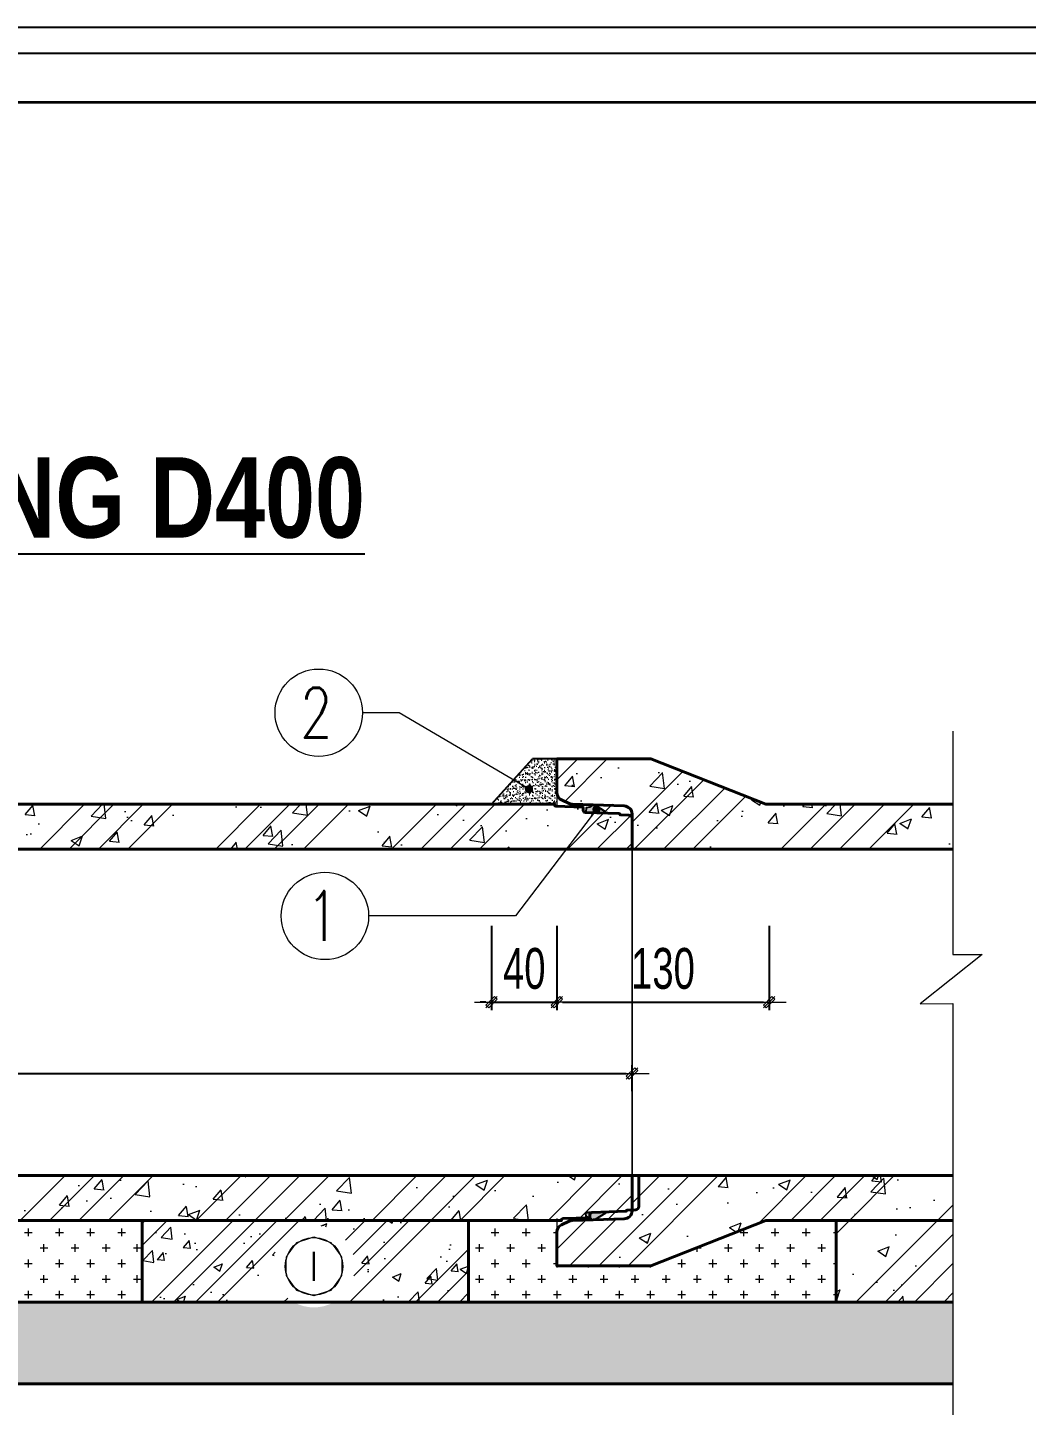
# Model space of a CAD drawing. Header units: inches. Extents: x 144032 to 217447, y 5454 to 57833.
# Drawn here: x 180072 to 181295, y 22817 to 24505 of the extents above; entities that cross this region are included whole.
import ezdxf
from ezdxf.enums import TextEntityAlignment as Align

# ---------------------------------------------------------------- set-up
doc = ezdxf.new("R2010")
doc.units = ezdxf.units.IN
doc.header["$MEASUREMENT"] = 0
for name, color, linetype, lineweight in [('2 - Text2', 2, 'Continuous', 20), ('CAT1', 2, 'Continuous', 40), ('dim', 33, 'Continuous', 15), ('ISO', 153, 'Continuous', 13), ('JOINT TAM GIAC', 151, 'Continuous', 25), ('LC Dim', 8, 'Continuous', 18), ('LC Hatch', 252, 'Continuous', 9), ('LC ISO', 153, 'Continuous', 13), ('LC Net manh', 9, 'Continuous', 5), ('LC Net thay', 7, 'Continuous', 25), ('LC Text1', 3, 'Continuous', 20), ('LC Text2', 7, 'Continuous', 25), ('THEP', 1, 'Continuous', 35)]:
    doc.layers.add(name, color=color, linetype=linetype, lineweight=lineweight)
doc.layers.add('ENTTNTHIETKE1', color=2, linetype='Continuous')
doc.layers.add('KHUNGTEN', color=5, linetype='Continuous')
doc.styles.add('EG 1', font='')
doc.styles.add('General text 2', font='arial.ttf')
doc.styles.add('HOATBIF', font='hoatbif.shx', dxfattribs={"width": 0.7})
doc.styles.add('LC 3', font='vnsimli.shx', dxfattribs={"width": 0.75})
doc.styles.add('LC3', font='', dxfattribs={"width": 0.8})
doc.styles.add('TXTDIM', font='', dxfattribs={"width": 0.7})
doc.styles.get('EG 1').set_extended_font_data('.VnAvantH', bold=True)
doc.styles.get('LC3').set_extended_font_data('.VnArialH', bold=True)
doc.styles.get('TXTDIM').set_extended_font_data('.VnArial')
doc.dimstyles.new('1-100(1-25)', dxfattribs={"dimscale": 25, "dimtxt": 2.5, "dimasz": 0.35, "dimexe": 0.5, "dimexo": 0, "dimgap": 0.8, "dimtad": 1, "dimdec": 0, "dimzin": 0, "dimdsep": 46, "dimtxsty": 'HOATBIF', "dimblk1": 'DOT', "dimblk2": 'DOT', "dimsah": 1, "dimcen": -1, "dimdle": 1, "dimclrd": 256, "dimclre": 256, "dimclrt": 4, "dimadec": 3, "dimazin": 2, "dimtfac": 0.333333, "dimtdec": 0, "dimtix": 1, "dimtmove": 2, "dimatfit": 3, "dimldrblk": 'DOT', "dimfxl": 1, "dimtvp": 0.833333, "dimtolj": 1, "dimtzin": 0, "dimarcsym": 0})
doc.dimstyles.new('DIM 20', dxfattribs={"dimscale": 20, "dimtxt": 2, "dimasz": 0.3, "dimexe": 0.5, "dimexo": 0, "dimgap": 0.5, "dimtad": 1, "dimdec": 0, "dimzin": 12, "dimdsep": 46, "dimtxsty": 'TXTDIM', "dimblk": 'SLASH', "dimcen": 1.5, "dimclrd": 144, "dimclre": 144, "dimclrt": 1, "dimadec": 0, "dimazin": 0, "dimtfac": 1, "dimtdec": 0, "dimtix": 1, "dimtmove": 0, "dimatfit": 3, "dimldrblk": 'DOT', "dimfxl": 2, "dimtolj": 1, "dimtzin": 0, "dimlwd": 9, "dimlwe": 9, "dimarcsym": 1})
pattern_1 = [(50, (166787.42, 53043.74), (145.74774, -12.75127), [15.24, -167.64]), (355, (166787.42, 53043.74), (-28.19426, 152.8453), [12.192, -134.112]), (100.451, (166799.56, 53042.68), (117.554, 140.09335), [12.952, -142.472]), (50, (166947.42, 53203.74), (145.74774, -12.75127), [15.24, -167.64]), (355, (166947.42, 53203.74), (-28.19426, 152.8453), [12.192, -134.112]), (100.451, (166959.56, 53202.68), (117.554, 140.09335), [12.952, -142.472]), (46.1842, (166787.42, 53084.38), (216.8632, -33.6339), [22.86, -251.46]), (96.6356, (166805.5, 53081.58), (189.9234, 197.9404), [19.428, -213.708]), (351.184, (166787.42, 53084.38), (189.9237, 197.9401), [18.288, -201.168]), (46.1842, (166947.42, 53244.38), (216.8632, -33.6339), [22.86, -251.46]), (96.6356, (166965.5, 53241.58), (189.9234, 197.9404), [19.428, -213.708]), (351.184, (166947.42, 53244.38), (189.9237, 197.9401), [18.288, -201.168]), (21, (166807.74, 53074.22), (121.2919, -81.8124), [15.24, -167.64]), (326, (166807.74, 53074.22), (49.4416, 147.3504), [12.192, -134.112]), (71.4514, (166817.85, 53067.4), (170.7332, 65.5383), [12.952, -142.472]), (21, (166967.74, 53234.22), (121.2919, -81.8124), [15.24, -167.64]), (326, (166967.74, 53234.22), (49.4416, 147.3504), [12.192, -134.112]), (71.4514, (166977.85, 53227.4), (170.7332, 65.5383), [12.952, -142.472]), (37.5, (166787.42, 53043.744), (2.47088, 67.64403), [0, -132.4864, 0, -136.144, 0, -134.62]), (7.5, (166787.42, 53043.744), (53.45573, 80.14446), [0, -77.6224, 0, -129.4384, 0, -51.308]), (327.5, (166742.104, 53043.744), (108.47248, -4.582995), [0, -50.8, 0, -158.496, 0, -210.312]), (317.5, (166721.78, 53043.74), (118.50335, 20.3412), [0, -66.04, 0, -105.2576, 0, -149.352]), (45, (166787.42, 53043.74), (-107.7631, 107.7631), []), (45, (166823.34, 53043.74), (-107.7631, 107.7631), []), (45, (166859.26, 53043.74), (-107.7631, 107.7631), []), (45, (166895.18, 53043.74), (-107.7631, 107.7631), [])]
pattern_2 = [(0, (120650.892, 33678.216), (19.05, 19.05), [9.525, -28.575]), (90, (120655.655, 33673.453), (-19.05, 19.05), [9.525, -28.575])]
pattern_3 = [(37.5, (165894.963, 52729.5187), (-0.1889801, 5.7804713), [0, -4.56, 0, -5.1, 0, -4.875]), (7.5, (165894.963, 52729.519), (5.3093301, 8.4664382), [0, -2.46, 0, -4.11, 0, -1.575]), (327.5, (165891.273, 52729.5187), (9.3424256, 0.01697716), [0, -1.5, 0, -5.4, 0, -7.05]), (317.5, (165891.273, 52729.519), (9.0183798, 2.6330267), [0, -0.75, 0, -3.54, 0, -4.05])]
pattern_4 = [(50, (120650.89, 33678.22), (145.74774, -12.75127), [15.24, -167.64]), (355, (120650.89, 33678.22), (-28.19426, 152.8453), [12.192, -134.112]), (100.451, (120663.04, 33677.15), (117.554, 140.09335), [12.952, -142.472]), (50, (120810.89, 33838.22), (145.74774, -12.75127), [15.24, -167.64]), (355, (120810.89, 33838.22), (-28.19426, 152.8453), [12.192, -134.112]), (100.451, (120823.04, 33837.15), (117.554, 140.09335), [12.952, -142.472]), (46.1842, (120650.9, 33718.86), (216.86323, -33.63386), [22.86, -251.46]), (96.6356, (120668.96, 33716.05), (189.9234, 197.94044), [19.428, -213.708]), (351.184, (120650.9, 33718.86), (189.9237, 197.9401), [18.288, -201.168]), (46.1842, (120810.9, 33878.86), (216.86323, -33.63386), [22.86, -251.46]), (96.6356, (120828.96, 33876.05), (189.9234, 197.94044), [19.428, -213.708]), (351.184, (120810.9, 33878.86), (189.9237, 197.9401), [18.288, -201.168]), (21, (120671.21, 33708.7), (121.2919, -81.81241), [15.24, -167.64]), (326, (120671.21, 33708.7), (49.44162, 147.35037), [12.192, -134.112]), (71.4514, (120681.32, 33701.88), (170.7332, 65.5383), [12.952, -142.472]), (21, (120831.21, 33868.7), (121.2919, -81.81241), [15.24, -167.64]), (326, (120831.21, 33868.7), (49.44162, 147.35037), [12.192, -134.112]), (71.4514, (120841.32, 33861.88), (170.7332, 65.5383), [12.952, -142.472]), (37.5, (120650.89, 33678.216), (2.470883, 67.64403), [0, -132.4864, 0, -136.144, 0, -134.62]), (7.5, (120650.89, 33678.216), (53.45573, 80.14446), [0, -77.6224, 0, -129.4384, 0, -51.308]), (327.5, (120605.58, 33678.216), (108.472476, -4.582995), [0, -50.8, 0, -158.496, 0, -210.312]), (317.5, (120585.26, 33678.22), (118.50335, 20.3412), [0, -66.04, 0, -105.2576, 0, -149.352]), (45, (120650.89, 33678.22), (-107.76307, 107.76307), []), (45, (120686.81, 33678.22), (-107.76307, 107.76307), []), (45, (120722.73, 33678.22), (-107.76307, 107.76307), []), (45, (120758.66, 33678.22), (-107.76307, 107.76307), [])]

# ---------------------------------------------------------------- blocks, each defined once
blk = doc.blocks.new('khung vpn')
at = {"layer": 'Defpoints'}
blk.add_line((52556.46, -4195.446), (52498.758, -4195.446), dxfattribs=at)
at = {"layer": 'KHUNGTEN'}
blk.add_lwpolyline([(52556.243, -4234.885), (52502.048, -4234.885), (52502.048, -4195.662), (52556.243, -4195.662)], close=True, dxfattribs=at)
at = {"layer": 'THEP'}
blk.add_lwpolyline([(52555.832, -4234.474), (52502.459, -4234.474), (52502.459, -4196.073), (52555.832, -4196.073)], close=True, dxfattribs=at)
blk = doc.blocks.new('DOT')
at = {"layer": 'LC Dim'}
blk.add_line((-3, 0), (3, 0), dxfattribs=at)
at = {"layer": 'LC Dim', "color": 4}
blk.add_line((-1, -1), (1, 1), dxfattribs=at)
blk.add_lwpolyline([(0.5, 1), (-1, -0.5), (-0.5, -1), (1, 0.5)], close=True, dxfattribs=at)
blk = doc.blocks.new('*D651')
at = {"layer": 'Defpoints', "color": 0, "ltscale": 2, "transparency": 16777216}
for p in [(180811.9, 23224), (178811.9, 23202.2), (180811.9, 23202.2)]:
    blk.add_point(p, dxfattribs=at)
at = {"layer": 'LC Dim', "lineweight": -2, "ltscale": 2, "transparency": 16777216}
for p, q in [((178811.9, 23202.2), (178811.9, 23234)), ((180811.9, 23202.2), (180811.9, 23234)), ((178818.9, 23224), (180804.9, 23224))]:
    blk.add_line(p, q, dxfattribs=at)
at = {"layer": 'LC Dim', "lineweight": -2, "ltscale": 2, "transparency": 16777216, "xscale": 7, "yscale": 7, "zscale": 7, "rotation": 180}
blk.add_blockref('DOT', (178811.9, 23224), dxfattribs=at)
at = {"layer": 'LC Dim', "lineweight": -2, "ltscale": 2, "transparency": 16777216, "xscale": 7, "yscale": 7, "zscale": 7}
blk.add_blockref('DOT', (180811.9, 23224), dxfattribs=at)
at = {"layer": 'LC Dim', "color": 4, "ltscale": 2, "transparency": 16777216, "insert": (179811.9, 23265), "char_height": 50, "attachment_point": 5, "style": 'HOATBIF'}
blk.add_mtext('\\A1;2000', dxfattribs=at)
blk = doc.blocks.new('_Dot')
at = {"color": 0, "linetype": 'ByBlock', "lineweight": -2}
blk.add_line((-0.5, 0), (-1, 0), dxfattribs=at)
at = {"color": 0, "linetype": 'ByBlock', "const_width": 0.5}
blk.add_lwpolyline([(-0.25, 0, 1), (0.25, 0, 1)], format="xyb", close=True, dxfattribs=at)
blk = doc.blocks.new('SLASH')
at = {"layer": 'dim', "color": 16, "linetype": 'Continuous'}
for p, q in [((-1.2, 0), (1.2, 0)), ((-0.6, -0.6), (0.6, 0.6))]:
    blk.add_line(p, q, dxfattribs=at)
blk = doc.blocks.new('*D694')
at = {"layer": 'Defpoints', "color": 0, "transparency": 16777216}
for p in [(180639.9, 23405), (180719.9, 23405), (180719.9, 23311.3)]:
    blk.add_point(p, dxfattribs=at)
at = {"layer": 'LC Dim', "lineweight": -2, "transparency": 16777216}
for p, q in [((180639.9, 23405), (180639.9, 23301.3)), ((180719.9, 23405), (180719.9, 23301.3)), ((180632.9, 23311.3), (180625.9, 23311.3)), ((180639.9, 23311.3), (180719.9, 23311.3)), ((180726.9, 23311.3), (180733.9, 23311.3))]:
    blk.add_line(p, q, dxfattribs=at)
at = {"layer": 'LC Dim', "lineweight": -2, "transparency": 16777216, "xscale": 7, "yscale": 7, "zscale": 7}
blk.add_blockref('DOT', (180639.9, 23311.3), dxfattribs=at)
at = {"layer": 'LC Dim', "lineweight": -2, "transparency": 16777216, "xscale": 7, "yscale": 7, "zscale": 7, "rotation": 180}
blk.add_blockref('DOT', (180719.9, 23311.3), dxfattribs=at)
at = {"layer": 'LC Dim', "color": 4, "transparency": 16777216, "insert": (180679.9, 23352.3), "char_height": 50, "attachment_point": 5, "style": 'HOATBIF'}
blk.add_mtext('\\A1;40', dxfattribs=at)
blk = doc.blocks.new('*D695')
at = {"layer": 'Defpoints', "color": 0, "transparency": 16777216}
for p in [(180719.9, 23405), (180979.8, 23405), (180979.8, 23311.3)]:
    blk.add_point(p, dxfattribs=at)
at = {"layer": 'LC Dim', "lineweight": -2, "transparency": 16777216}
for p, q in [((180719.9, 23405), (180719.9, 23301.3)), ((180979.8, 23405), (180979.8, 23301.3)), ((180726.9, 23311.3), (180972.8, 23311.3))]:
    blk.add_line(p, q, dxfattribs=at)
at = {"layer": 'LC Dim', "lineweight": -2, "transparency": 16777216, "xscale": 7, "yscale": 7, "zscale": 7, "rotation": 180}
blk.add_blockref('DOT', (180719.9, 23311.3), dxfattribs=at)
at = {"layer": 'LC Dim', "lineweight": -2, "transparency": 16777216, "xscale": 7, "yscale": 7, "zscale": 7}
blk.add_blockref('DOT', (180979.8, 23311.3), dxfattribs=at)
at = {"layer": 'LC Dim', "color": 4, "transparency": 16777216, "insert": (180849.8, 23352.3), "char_height": 50, "attachment_point": 5, "style": 'HOATBIF'}
blk.add_mtext('\\A1;130', dxfattribs=at)
blk = doc.blocks.new('*U26')
at = {"layer": 'Defpoints'}
blk.add_lwpolyline([(0, 2.97), (-1.75, 2.41), (-2.83, 0.92), (-2.83, -0.92), (-1.75, -2.41), (0, -2.98), (1.75, -2.41), (2.83, -0.92), (2.83, 0.92), (1.75, 2.41)], close=True, dxfattribs=at)
at = {"layer": 'LC Text1', "style": 'General text 2', "width": 0.6, "flags": 8}
blk.add_attdef('SYMBOL', text='', height=3, dxfattribs=at).set_placement((0, 0), align=Align.MIDDLE_CENTER)
blk.add_wipeout([(0, 2.97), (-1.75, 2.41), (-2.83, 0.92), (-2.83, -0.92), (-1.75, -2.41), (0, -2.98), (1.75, -2.41), (2.83, -0.92), (2.83, 0.92), (1.75, 2.41)]).dxf.layer = 'LC Net manh'
at = {"layer": 'LC ISO'}
blk.add_circle((0, 0), 2.98, dxfattribs=at)
blk = doc.blocks.new('TIEUDE1')
at = {"layer": '2 - Text2', "color": 7, "style": 'EG 1'}
blk.add_attdef('TIªU§Ò', text='', height=5, dxfattribs=at).set_placement((0, 0), align=Align.BOTTOM_CENTER)
blk.add_attdef('TL', text='', height=3, dxfattribs=at).set_placement((0, -2), align=Align.TOP_CENTER)

msp = doc.modelspace()

# ---------------------------------------------------------------- hatches: boundary and pattern name
at = {"layer": 'JOINT TAM GIAC'}
h = msp.add_hatch(color=256, dxfattribs=at)
h.paths.add_polyline_path([(180778.8, 23543.1, 0.524425), (180779.2, 23544.6), (180766.6, 23552.6), (180762.4, 23552.7), (180762.3, 23552.2, -0.329988), (180761, 23550.4), (180760.4, 23550.2), (180756.3, 23549.3), (180760.4, 23543.7)])
h.paths.add_polyline_path([(180756.3, 23549.3), (180755.9, 23549.2), (180755.5, 23544.5, 0.429124), (180756.1, 23543.8), (180760.4, 23543.7)])
h = msp.add_hatch(color=256, dxfattribs=at)
h.paths.add_polyline_path([(180778.8, 23054.4, -0.524425), (180779.2, 23052.9), (180766.6, 23044.9), (180762.4, 23044.8), (180762.3, 23045.3, 0.329988), (180761, 23047.1), (180760.4, 23047.3), (180756.3, 23048.2), (180760.4, 23053.8)])
h.paths.add_polyline_path([(180756.3, 23048.2), (180755.9, 23048.3), (180755.5, 23053, -0.429124), (180756.1, 23053.7), (180760.4, 23053.8)])
at = {"layer": 'LC Hatch'}
h = msp.add_hatch(dxfattribs=at)
h.set_pattern_fill('BT-DA1X2', color=256, scale=0.8, style=0, pattern_type=2)
h.set_pattern_definition(pattern_4)
edge = h.paths.add_edge_path()
edge.add_line((180811.9, 23553.8), (178975.8, 23553.8))
edge.add_line((178975.8, 23553.8), (178834.9, 23609.3))
edge.add_line((178834.9, 23609.3), (178811.9, 23609.3))
edge.add_line((178811.9, 23609.3), (178736.9, 23609.3))
edge.add_line((178736.9, 23609.3), (178719.9, 23609.3))
edge.add_line((178719.9, 23609.3), (178719.9, 23568))
edge.add_arc((178729.9, 23568), 10, 180, 245)
edge.add_line((178725.6, 23559), (178735, 23554.6))
edge.add_arc((178739.2, 23563.7), 10, 245, 268.1665)
edge.add_line((178738.9, 23553.7), (178802.2, 23551.6))
edge.add_arc((178801.9, 23541.7), 10, 0, 88.1665, ccw=False)
edge.add_line((178811.9, 23541.7), (178811.9, 23498.8))
edge.add_line((178811.9, 23498.8), (180811.9, 23498.8))
edge.add_line((180811.9, 23498.8), (180811.9, 23553.8))
at = {"layer": 'LC Hatch', "ltscale": 200}
h = msp.add_hatch(dxfattribs=at)
h.set_pattern_fill('AR-SAND', color=256, scale=3)
h.set_pattern_definition(pattern_3)
h.paths.add_polyline_path([(180719.9, 23609.3), (180689.9, 23609.3), (180639.9, 23553.8), (180716.9, 23553.8), (180716.9, 23553.3, 0.404875), (180718.8, 23551.3), (180719.9, 23551.3), (180719.9, 23568)])
h = msp.add_hatch(dxfattribs=at)
h.set_pattern_fill('AR-SAND', color=256, scale=3)
h.set_pattern_definition(pattern_3)
h.paths.add_polyline_path([(180719.9, 23609.3), (180689.9, 23609.3), (180639.9, 23553.8), (180716.9, 23553.8), (180716.9, 23553.3, 0.404875), (180718.8, 23551.3), (180719.9, 23551.3), (180719.9, 23568)])
h = msp.add_hatch(dxfattribs=at)
h.set_pattern_fill('BT-DA1X2', color=256, scale=0.8, style=0, pattern_type=2)
h.set_pattern_definition(pattern_1)
h.paths.add_polyline_path([(180975.8, 23043.8), (181204.9, 23043.8), (181204.9, 23098.8), (180811.9, 23098.8), (180811.9, 23055.8, -0.404872), (180802.2, 23045.9), (180738.9, 23043.8, 0.101429), (180735, 23042.9), (180725.6, 23038.5, 0.291473), (180719.9, 23029.5), (180719.9, 22988.3), (180736.9, 22988.3), (180811.9, 22988.3), (180834.9, 22988.3)])
h.paths.add_polyline_path([(181204.9, 23498.8), (181204.9, 23553.8), (180975.8, 23553.8), (180834.9, 23609.3), (180811.9, 23609.3), (180736.9, 23609.3), (180719.9, 23609.3), (180719.9, 23568, 0.291473), (180725.6, 23559), (180735, 23554.6, 0.101429), (180738.9, 23553.7), (180802.2, 23551.6, -0.404872), (180811.9, 23541.7), (180811.9, 23498.8)])
at = {"layer": 'LC Hatch', "lineweight": 18}
h = msp.add_hatch(dxfattribs=at)
h.set_pattern_fill('CROSS', color=256, scale=3)
h.set_pattern_definition(pattern_2)
h.paths.add_polyline_path([(180211.8, 23043.8), (180011.8, 23043.8), (180011.8, 22943.8), (180211.8, 22943.8)])
h.paths.add_polyline_path([(179611.8, 23043.8), (179411.8, 23043.8), (179411.8, 22943.8), (179611.8, 22943.8)])
h.paths.add_polyline_path([(179526.4, 22938.8), (179526.4, 23048.8), (179451.4, 23048.8), (179451.4, 22938.8)], flags=9)
at = {"layer": 'LC Hatch', "ltscale": 200}
h = msp.add_hatch(dxfattribs=at)
h.set_pattern_fill('BT-DA1X2', color=256, scale=0.6, pattern_type=2)
h.set_pattern_definition([(50, (166837.42, 53040.24), (109.3108, -9.56345), [11.43, -125.73]), (355, (166837.42, 53040.24), (-21.1457, 114.634), [9.144, -100.584]), (100.451, (166846.53, 53039.45), (88.1655, 105.07), [9.714, -106.854]), (50, (166957.42, 53160.24), (109.3108, -9.56345), [11.43, -125.73]), (355, (166957.42, 53160.24), (-21.1457, 114.634), [9.144, -100.584]), (100.451, (166966.53, 53159.45), (88.1655, 105.07), [9.714, -106.854]), (46.1842, (166837.42, 53070.72), (162.6474, -25.2254), [17.145, -188.595]), (96.6356, (166850.97, 53068.62), (142.44254, 148.4553), [14.571, -160.281]), (351.184, (166837.42, 53070.72), (142.4428, 148.4551), [13.716, -150.876]), (46.1842, (166957.42, 53190.72), (162.6474, -25.2254), [17.145, -188.595]), (96.6356, (166970.97, 53188.62), (142.44254, 148.4553), [14.571, -160.281]), (351.184, (166957.42, 53190.72), (142.4428, 148.4551), [13.716, -150.876]), (21, (166852.66, 53063.1), (90.96893, -61.3593), [11.43, -125.73]), (326, (166852.66, 53063.1), (37.0812, 110.51278), [9.144, -100.584]), (71.4514, (166860.24, 53057.99), (128.0499, 49.1537), [9.714, -106.854]), (21, (166972.66, 53183.1), (90.96893, -61.3593), [11.43, -125.73]), (326, (166972.66, 53183.1), (37.0812, 110.51278), [9.144, -100.584]), (71.4514, (166980.24, 53177.99), (128.0499, 49.1537), [9.714, -106.854]), (37.5, (166837.418, 53040.244), (1.85316, 50.733023), [0, -99.3648, 0, -102.108, 0, -100.965]), (7.5, (166837.42, 53040.244), (40.0918, 60.108345), [0, -58.2168, 0, -97.0788, 0, -38.481]), (327.5, (166803.433, 53040.244), (81.354357, -3.437246), [0, -38.1, 0, -118.872, 0, -157.734]), (317.5, (166788.19, 53040.244), (88.87751, 15.2559), [0, -49.53, 0, -78.9432, 0, -112.014]), (45, (166837.42, 53040.24), (-80.8223, 80.8223), []), (45, (166864.36, 53040.24), (-80.8223, 80.8223), []), (45, (166891.3, 53040.24), (-80.8223, 80.8223), []), (45, (166918.24, 53040.24), (-80.8223, 80.8223), [])])
h.paths.add_polyline_path([(180472.6, 22987.7, -0.271453), (180446.9, 22943.8), (180611.8, 22943.8), (180611.8, 23043.8), (180211.8, 23043.8), (180211.8, 22943.8), (180397.6, 22943.8, -0.271453), (180371.9, 22987.7, -1)])
at = {"layer": 'LC Hatch', "lineweight": 18}
h = msp.add_hatch(dxfattribs=at)
h.set_pattern_fill('CROSS', color=256, scale=3)
h.set_pattern_definition(pattern_2)
h.paths.add_polyline_path([(181061.8, 23043.8), (180975.8, 23043.8), (180834.9, 22988.3), (180811.9, 22988.3), (180736.9, 22988.3), (180719.9, 22988.3), (180719.9, 23029.5), (180719.9, 23043.8), (180611.8, 23043.8), (180611.8, 22943.8), (181061.8, 22943.8)])
at = {"layer": 'LC Hatch', "ltscale": 200}
h = msp.add_hatch(dxfattribs=at)
h.set_pattern_fill('BT-DA1X2', color=256, scale=0.8, style=0, pattern_type=2)
h.set_pattern_definition(pattern_1)
h.paths.add_polyline_path([(181204.9, 22943.8), (181204.9, 23043.8), (181061.8, 23043.8), (181061.8, 22943.8)])
at = {"layer": 'LC Hatch'}
h = msp.add_hatch(dxfattribs=at)
h.set_pattern_fill('GRAVEL', color=256, scale=3, style=0)
h.set_pattern_definition([(228.012788, (120818.537, 33388.5464), (-609.60000005, -685.79999996), [10.25164, -1014.91451]), (184.969741, (120811.6792, 33380.9264), (914.39999964, 76.20000434), [17.59214, -1741.62147]), (132.510447, (120794.153, 33379.4024), (762.00000032, -838.1999997), [12.40445, -1228.04168]), (267.273689, (120764.4352, 33360.3524), (76.20000016, 1524), [16.02014, -1585.99312]), (292.833654, (120763.6732, 33344.3504), (-381.00000003, 914.39999999), [15.70901, -1555.19423]), (357.273689, (120769.7692, 33329.8724), (-1524, 76.20000016), [16.02014, -1585.99312]), (37.6942405, (120785.7712, 33329.1104), (-990.59999996, -762.00000006), [21.18581, -2097.39346]), (72.2553284, (120802.5352, 33342.0644), (533.40000014, 1676.39999995), [20.00159, -1980.1577]), (121.4295656, (120808.6312, 33361.1144), (-609.60000009, 990.59999995), [16.07439, -1591.36637]), (175.236358, (120800.249, 33374.8304), (838.2, -76.2000001), [18.3514, -899.21811]), (222.397438, (120781.9612, 33376.3544), (-914.39999997, -838.20000003), [23.73234, -2349.503175]), (138.814075, (120839.873, 33359.5904), (-533.4, 457.2), [8.10014, -801.916975]), (171.4692344, (120833.777, 33364.9244), (990.60000003, -152.39999983), [15.41046, -1525.63917]), (225, (120818.537, 33367.21), (-1e-14, -76.2), [10.77628, -96.98679]), (203.19859, (120813.203, 33376.354), (381, 152.4), [5.80324, -574.51867]), (291.80141, (120807.869, 33374.068), (-76.2, 228.6), [8.20697, -402.14259]), (30.963757, (120810.917, 33366.448), (228.6, 152.4), [13.32959, -430.98894]), (161.56505, (120822.347, 33373.306), (152.4, -76.2), [9.63861, -231.32694]), (16.38954, (120763.673, 33374.0684), (762, 228.6), [13.50264, -1336.7648]), (70.346176, (120776.627, 33377.8784), (-304.80000003, -838.2), [11.32797, -1121.46647]), (293.19859, (120822.347, 33388.546), (-152.4, 381), [11.6064, -568.71551]), (343.61046, (120826.919, 33377.8784), (-762.00000002, 228.59999995), [13.50264, -1336.7648]), (339.443955, (120763.673, 33326.824), (-381, 152.4), [13.02106, -638.03203]), (294.775141, (120775.865, 33322.2524), (-381.00000045, 838.1999998), [10.91016, -1080.1078]), (66.80141, (120823.109, 33312.346), (152.4, 381), [11.6064, -568.71551]), (17.354025, (120827.681, 33323.0144), (-990.59999998, -304.80000006), [12.77348, -1264.57128]), (69.443955, (120785.771, 33312.346), (-152.4, -381), [6.51053, -644.54256]), (101.309932, (120818.537, 33312.346), (-76.2, 304.8), [3.88544, -384.65985]), (165.963757, (120817.775, 33316.156), (228.6, -76.2), [15.70901, -298.47164]), (186.009006, (120802.535, 33319.9664), (762, 76.20000004), [14.55801, -1441.24095]), (303.690068, (120810.917, 33359.59), (-76.2, 152.4), [10.98972, -263.75329]), (353.1572266, (120817.0132, 33350.4464), (1295.40000001, -152.39999993), [19.1867, -1899.48027]), (60.945396, (120836.063, 33348.1604), (-304.8, -533.4), [7.84525, -776.68177]), (90, (120839.87, 33355.02), (-76.2, 76.2), [4.572, -71.628]), (120.256437, (120801.011, 33322.2524), (304.79999996, -533.4), [10.58601, -1048.01822]), (48.012787, (120795.677, 33331.3964), (609.60000005, 685.79999996), [20.50329, -1004.66287]), (0, (120809.39, 33346.64), (76.2, 76.2), [19.812, -56.388]), (325.3048465, (120829.205, 33346.6364), (762.0000003, -533.3999996), [12.04829, -1192.7795]), (254.054604, (120839.111, 33339.778), (-76.2, -304.8), [11.09487, -543.6495]), (207.6459754, (120836.0632, 33329.1104), (-1447.80000005, -761.9999999), [18.06435, -1788.37393]), (175.426079, (120820.0612, 33320.7284), (-990.6, 76.2), [19.11088, -1891.97539])])
h.paths.add_polyline_path([(179957, 22942.5), (179845.4, 22942.9, -0.25178), (179797.6, 22943.8), (179611.8, 22943.8), (179246.9, 22943.8, -0.26096), (179197.6, 22943.8), (179011.8, 22943.8), (178267.7, 22943.8), (178267.7, 22843.8), (179942.9, 22843.8, -0.333802), (179906.6, 22892.1, -0.414214)])
h.paths.add_polyline_path([(181204.9, 22943.8), (181061.8, 22943.8), (180446.9, 22943.8, -0.26096), (180397.6, 22943.8), (180211.8, 22943.8), (179957, 22942.5, -0.414214), (180007.4, 22892.1, -0.333802), (179971, 22843.8), (181204.9, 22843.8)])

# ---------------------------------------------------------------- linework, layer by layer
at = {"layer": 'CAT1'}
for p, q in [((178267.7, 22943.8), (181204.9, 22943.8)), ((178267.7, 22843.8), (181204.9, 22843.8))]:
    msp.add_line(p, q, dxfattribs=at)
for points in [[(181204.9, 23553.8), (180975.8, 23553.8), (180834.9, 23609.3), (180811.9, 23609.3), (180736.9, 23609.3), (180719.9, 23609.3), (180719.9, 23568, 0.291473), (180725.6, 23559), (180735, 23554.6, 0.101429), (180738.9, 23553.7), (180802.2, 23551.6, -0.404872), (180811.9, 23541.7), (180811.9, 23498.8), (181204.9, 23498.8)], [(178811.9, 23498.8), (180811.9, 23498.8), (180811.9, 23536.5, 0.404875), (180808, 23540.5), (180797.6, 23540.8, -0.404875), (180796.9, 23541.5), (180796.9, 23541.6, 0.404875), (180796.1, 23542.3), (180754.8, 23543.7, -0.404875), (180751.9, 23546.7), (180751.9, 23549.5, 0.404875), (180751.1, 23550.3), (180718.8, 23551.3, -0.404875), (180716.9, 23553.3), (180716.9, 23553.8), (178975.8, 23553.8)], [(178820.3, 23098.8), (180820.3, 23098.8), (180820.3, 23061, -0.404875), (180816.4, 23057), (180806, 23056.7, 0.404875), (180805.3, 23056), (180805.3, 23055.9, -0.404875), (180804.6, 23055.2), (180763.2, 23053.8, 0.404875), (180760.3, 23050.8), (180760.3, 23048, -0.404875), (180759.6, 23047.2), (180727.2, 23046.2, 0.404875), (180725.3, 23044.2), (180725.3, 23043.8), (178984.2, 23043.8)], [(181204.9, 23043.8), (180975.8, 23043.8), (180834.9, 22988.3), (180811.9, 22988.3), (180736.9, 22988.3), (180719.9, 22988.3), (180719.9, 23029.5, -0.291473), (180725.6, 23038.5), (180735, 23042.9, -0.101429), (180738.9, 23043.8), (180802.2, 23045.9, 0.404872), (180811.9, 23055.8), (180811.9, 23098.8), (181204.9, 23098.8)]]:
    msp.add_lwpolyline(points, format="xyb", dxfattribs=at)
msp.add_lwpolyline([(181204.9, 22943.8), (181061.8, 22943.8), (181061.8, 23043.8)], dxfattribs=at)
at = {"layer": 'ISO'}
for p, q in [((180719.9, 23568), (180719.9, 23551.3)), ((180811.9, 23498.8), (180811.9, 23098.8)), ((180811.9, 23098.8), (180811.9, 23498.8)), ((180719.9, 23046.2), (180719.9, 23029.5))]:
    msp.add_line(p, q, dxfattribs=at)
msp.add_lwpolyline([(181204.9, 23643.3), (181204.9, 23369.8), (181240.9, 23369.8), (181164.8, 23309.2), (181204.9, 23309.5), (181204.9, 22717)], dxfattribs=at)
at = {"layer": 'JOINT TAM GIAC'}
for points in [[(180762.4, 23552.7), (180762.3, 23552.2, -0.329988), (180761, 23550.4), (180760.4, 23550.2), (180755.9, 23549.2), (180755.5, 23544.5, 0.429124), (180756.1, 23543.8), (180757, 23543.8), (180757.2, 23543.6), (180757.4, 23543.6), (180757.5, 23543.6), (180757.6, 23543.7), (180757.7, 23543.7), (180758.9, 23543.7), (180759, 23543.6), (180759.1, 23543.6), (180759.1, 23543.6), (180759.2, 23543.6), (180759.2, 23543.5), (180759.2, 23543.5), (180759.3, 23543.5), (180759.3, 23543.5), (180759.3, 23543.5), (180759.3, 23543.5), (180759.4, 23543.5), (180759.4, 23543.5), (180759.4, 23543.5), (180759.4, 23543.5), (180759.4, 23543.5), (180759.5, 23543.5), (180759.5, 23543.5), (180759.5, 23543.5), (180759.5, 23543.6), (180759.5, 23543.6), (180759.6, 23543.6), (180759.6, 23543.6), (180759.6, 23543.6), (180759.7, 23543.7), (180760.9, 23543.6), (180760.9, 23543.6), (180761, 23543.5), (180761.1, 23543.5), (180761.1, 23543.5), (180761.1, 23543.5), (180761.2, 23543.5), (180761.2, 23543.5), (180761.2, 23543.4), (180761.2, 23543.4), (180761.3, 23543.4), (180761.3, 23543.4), (180761.3, 23543.4), (180761.3, 23543.4), (180761.3, 23543.4), (180761.4, 23543.4), (180761.4, 23543.5), (180761.4, 23543.5), (180761.4, 23543.5), (180761.4, 23543.5), (180761.5, 23543.5), (180761.5, 23543.5), (180761.5, 23543.5), (180761.6, 23543.6), (180761.6, 23543.6), (180762.8, 23543.6), (180763, 23543.4), (180763.2, 23543.4), (180763.3, 23543.4), (180763.4, 23543.5), (180763.5, 23543.5), (180764.7, 23543.5), (180764.9, 23543.4), (180765.1, 23543.3), (180765.2, 23543.3), (180765.4, 23543.4), (180765.5, 23543.5), (180766.6, 23543.4), (180766.9, 23543.3), (180767, 23543.2), (180767.2, 23543.2), (180767.3, 23543.3), (180767.4, 23543.4), (180768.6, 23543.4), (180768.8, 23543.2), (180769, 23543.2), (180769.1, 23543.2), (180769.2, 23543.2), (180769.3, 23543.3), (180770.5, 23543.3), (180770.7, 23543.2), (180770.9, 23543.1), (180771, 23543.1), (180771.1, 23543.2), (180771.2, 23543.3), (180772.4, 23543.2), (180772.7, 23543.1), (180772.8, 23543), (180772.9, 23543), (180773.1, 23543.1), (180773.2, 23543.2), (180774.3, 23543.2), (180774.6, 23543), (180774.7, 23543), (180774.9, 23543), (180775, 23543), (180775.1, 23543.1), (180778.4, 23543, 0.649989), (180779.2, 23544.6), (180766.6, 23552.6)], [(180762.4, 23044.8), (180762.3, 23045.3, 0.329988), (180761, 23047.1), (180760.4, 23047.3), (180755.9, 23048.3), (180755.5, 23053, -0.429124), (180756.1, 23053.7), (180757, 23053.7), (180757.2, 23053.9), (180757.4, 23053.9), (180757.5, 23053.9), (180757.6, 23053.8), (180757.7, 23053.8), (180758.9, 23053.8), (180759, 23053.9), (180759.1, 23053.9), (180759.1, 23053.9), (180759.2, 23053.9), (180759.2, 23054), (180759.2, 23054), (180759.3, 23054), (180759.3, 23054), (180759.3, 23054), (180759.3, 23054), (180759.4, 23054), (180759.4, 23054), (180759.4, 23054), (180759.4, 23054), (180759.4, 23054), (180759.5, 23054), (180759.5, 23054), (180759.5, 23054), (180759.5, 23053.9), (180759.5, 23053.9), (180759.6, 23053.9), (180759.6, 23053.9), (180759.6, 23053.9), (180759.7, 23053.8), (180760.9, 23053.9), (180760.9, 23053.9), (180761, 23054), (180761.1, 23054), (180761.1, 23054), (180761.1, 23054), (180761.2, 23054), (180761.2, 23054), (180761.2, 23054.1), (180761.2, 23054.1), (180761.3, 23054.1), (180761.3, 23054.1), (180761.3, 23054.1), (180761.3, 23054.1), (180761.3, 23054.1), (180761.4, 23054.1), (180761.4, 23054), (180761.4, 23054), (180761.4, 23054), (180761.4, 23054), (180761.5, 23054), (180761.5, 23054), (180761.5, 23054), (180761.6, 23053.9), (180761.6, 23053.9), (180762.8, 23053.9), (180763, 23054.1), (180763.2, 23054.1), (180763.3, 23054.1), (180763.4, 23054), (180763.5, 23054), (180764.7, 23054), (180764.9, 23054.1), (180765.1, 23054.2), (180765.2, 23054.2), (180765.4, 23054.1), (180765.5, 23054), (180766.6, 23054.1), (180766.9, 23054.2), (180767, 23054.3), (180767.2, 23054.3), (180767.3, 23054.2), (180767.4, 23054.1), (180768.6, 23054.1), (180768.8, 23054.3), (180769, 23054.3), (180769.1, 23054.3), (180769.2, 23054.3), (180769.3, 23054.2), (180770.5, 23054.2), (180770.7, 23054.3), (180770.9, 23054.4), (180771, 23054.4), (180771.1, 23054.3), (180771.2, 23054.2), (180772.4, 23054.3), (180772.7, 23054.4), (180772.8, 23054.5), (180772.9, 23054.5), (180773.1, 23054.4), (180773.2, 23054.3), (180774.3, 23054.3), (180774.6, 23054.5), (180774.7, 23054.5), (180774.9, 23054.5), (180775, 23054.5), (180775.1, 23054.4), (180778.4, 23054.5, -0.649989), (180779.2, 23052.9), (180766.6, 23044.9)]]:
    msp.add_lwpolyline(points, format="xyb", dxfattribs=at)
at = {"layer": 'LC Dim'}
for centre in [(180428.2, 23665.9), (180435.7, 23416.9)]:
    msp.add_circle(centre, 53.5, dxfattribs=at)
at = {"layer": 'LC Net thay'}
for p in [(180639.9, 23553.8), (180639.9, 23553.8), (180719.9, 23609.3), (180719.9, 23609.3)]:
    msp.add_line(p, (180689.9, 23609.3), dxfattribs=at)

# ---------------------------------------------------------------- block references
at = {"layer": 'ENTTNTHIETKE1', "color": 6, "xscale": 145.5769351532813, "yscale": 145.5769351532813, "zscale": 145.5769351532813}
msp.add_blockref('khung vpn', (-7465137.3, 635265.3), dxfattribs=at)
at = {"layer": 'LC Text2'}
ref = msp.add_blockref('TIEUDE1', (179705.1, 23850.8), dxfattribs=dict(at, xscale=20.00000000004366, yscale=20.00000000004366, zscale=20.00000000004366))
ref.add_attrib('TIªU§Ò', '%%uc¾t däc tuyÕn cèng d400', dxfattribs={"color": 7, "height": 98.488, "style": 'LC3', "width": 0.8}).set_placement((179705.1, 23850.8), align=Align.BOTTOM_CENTER)

# ---------------------------------------------------------------- texts
at = {"layer": 'LC Text2', "ltscale": 100, "style": 'LC 3', "width": 0.75}
for s, p in [('2', (180425.1, 23665.9)), ('1', (180432.7, 23416.9))]:
    msp.add_text(s, height=61.1, dxfattribs=at).set_placement(p, align=Align.MIDDLE_CENTER)

# ---------------------------------------------------------------- dimensions: what is measured, and where the dimension line sits
at = {"layer": 'LC Dim'}
for base, p1, p2, picture, middle in [((180719.9, 23311.3), (180639.9, 23405), (180719.9, 23405), '*D694', (180679.9, 23352.3)), ((180979.8, 23311.3), (180719.9, 23405), (180979.8, 23405), '*D695', (180849.8, 23352.3))]:
    dim = msp.add_linear_dim(base=base, p1=p1, p2=p2, angle=180, dimstyle='1-100(1-25)', override={"dimscale": 20, "dimlfac": 0.5}, dxfattribs=at)
    dim.commit()
    dim.dimension.update_dxf_attribs({"geometry": picture, "text_midpoint": middle})
at = {"layer": 'LC Dim', "ltscale": 2}
dim = msp.add_linear_dim(base=(180811.9, 23224), p1=(178811.9, 23202.2), p2=(180811.9, 23202.2), dimstyle='1-100(1-25)', override={"dimscale": 20}, dxfattribs=at)
dim.commit()
dim.dimension.update_dxf_attribs({"geometry": '*D651', "text_midpoint": (179811.9, 23265)})

# ---------------------------------------------------------------- leaders
at = {"layer": 'LC Hatch'}
for points in [[(180685.7, 23572.2), (180526.6, 23665.9), (180481.7, 23665.9)], [(180768.3, 23547.4), (180669.2, 23416.9), (180489.2, 23416.9)]]:
    msp.add_leader(points, dimstyle='DIM 20', override={"dimasz": 0.5, "dimtad": 0}, dxfattribs=at)

# ---------------------------------------------------------------- next in the draw order: block references
at = {"layer": 'LC Net manh'}
ref = msp.add_blockref('*U26', (180422.3, 22987.7), dxfattribs=dict(at, xscale=11.85611294117333, yscale=11.85611294117333, zscale=11.85611294117333))
ref.add_attrib('SYMBOL', 'I', dxfattribs={"layer": 'LC Text1', "height": 35.6, "style": 'General text 2', "width": 0.6}).set_placement((180422.3, 22987.7), align=Align.MIDDLE_CENTER)

# ---------------------------------------------------------------- next in the draw order: hatches: boundary and pattern name
at = {"layer": 'LC Hatch'}
h = msp.add_hatch(dxfattribs=at)
h.set_pattern_fill('BT-DA1X2', color=256, scale=0.8, style=0, pattern_type=2)
h.set_pattern_definition(pattern_4)
edge = h.paths.add_edge_path()
edge.add_line((180811.9, 23043.8), (178975.8, 23043.8))
edge.add_line((178975.8, 23043.8), (178834.9, 22988.3))
edge.add_line((178834.9, 22988.3), (178811.9, 22988.3))
edge.add_line((178811.9, 22988.3), (178736.9, 22988.3))
edge.add_line((178736.9, 22988.3), (178719.9, 22988.3))
edge.add_line((178719.9, 22988.3), (178719.9, 23029.5))
edge.add_arc((178729.9, 23029.5), 10, 115, 180, ccw=False)
edge.add_line((178725.6, 23038.5), (178735, 23042.9))
edge.add_arc((178739.2, 23033.8), 10, 91.8335, 115, ccw=False)
edge.add_line((178738.9, 23043.8), (178802.2, 23045.9))
edge.add_arc((178801.9, 23055.8), 10, 271.8335, 360)
edge.add_line((178811.9, 23055.8), (178811.9, 23098.8))
edge.add_line((178811.9, 23098.8), (180811.9, 23098.8))
edge.add_line((180811.9, 23098.8), (180811.9, 23043.8))

# ---------------------------------------------------------------- next in the draw order: linework, layer by layer
at = {"layer": 'CAT1'}
msp.add_lwpolyline([(180611.8, 23043.8), (180611.8, 22943.8), (180211.8, 22943.8), (180211.8, 23043.8)], dxfattribs=at)

doc.saveas('drawing.dxf')
